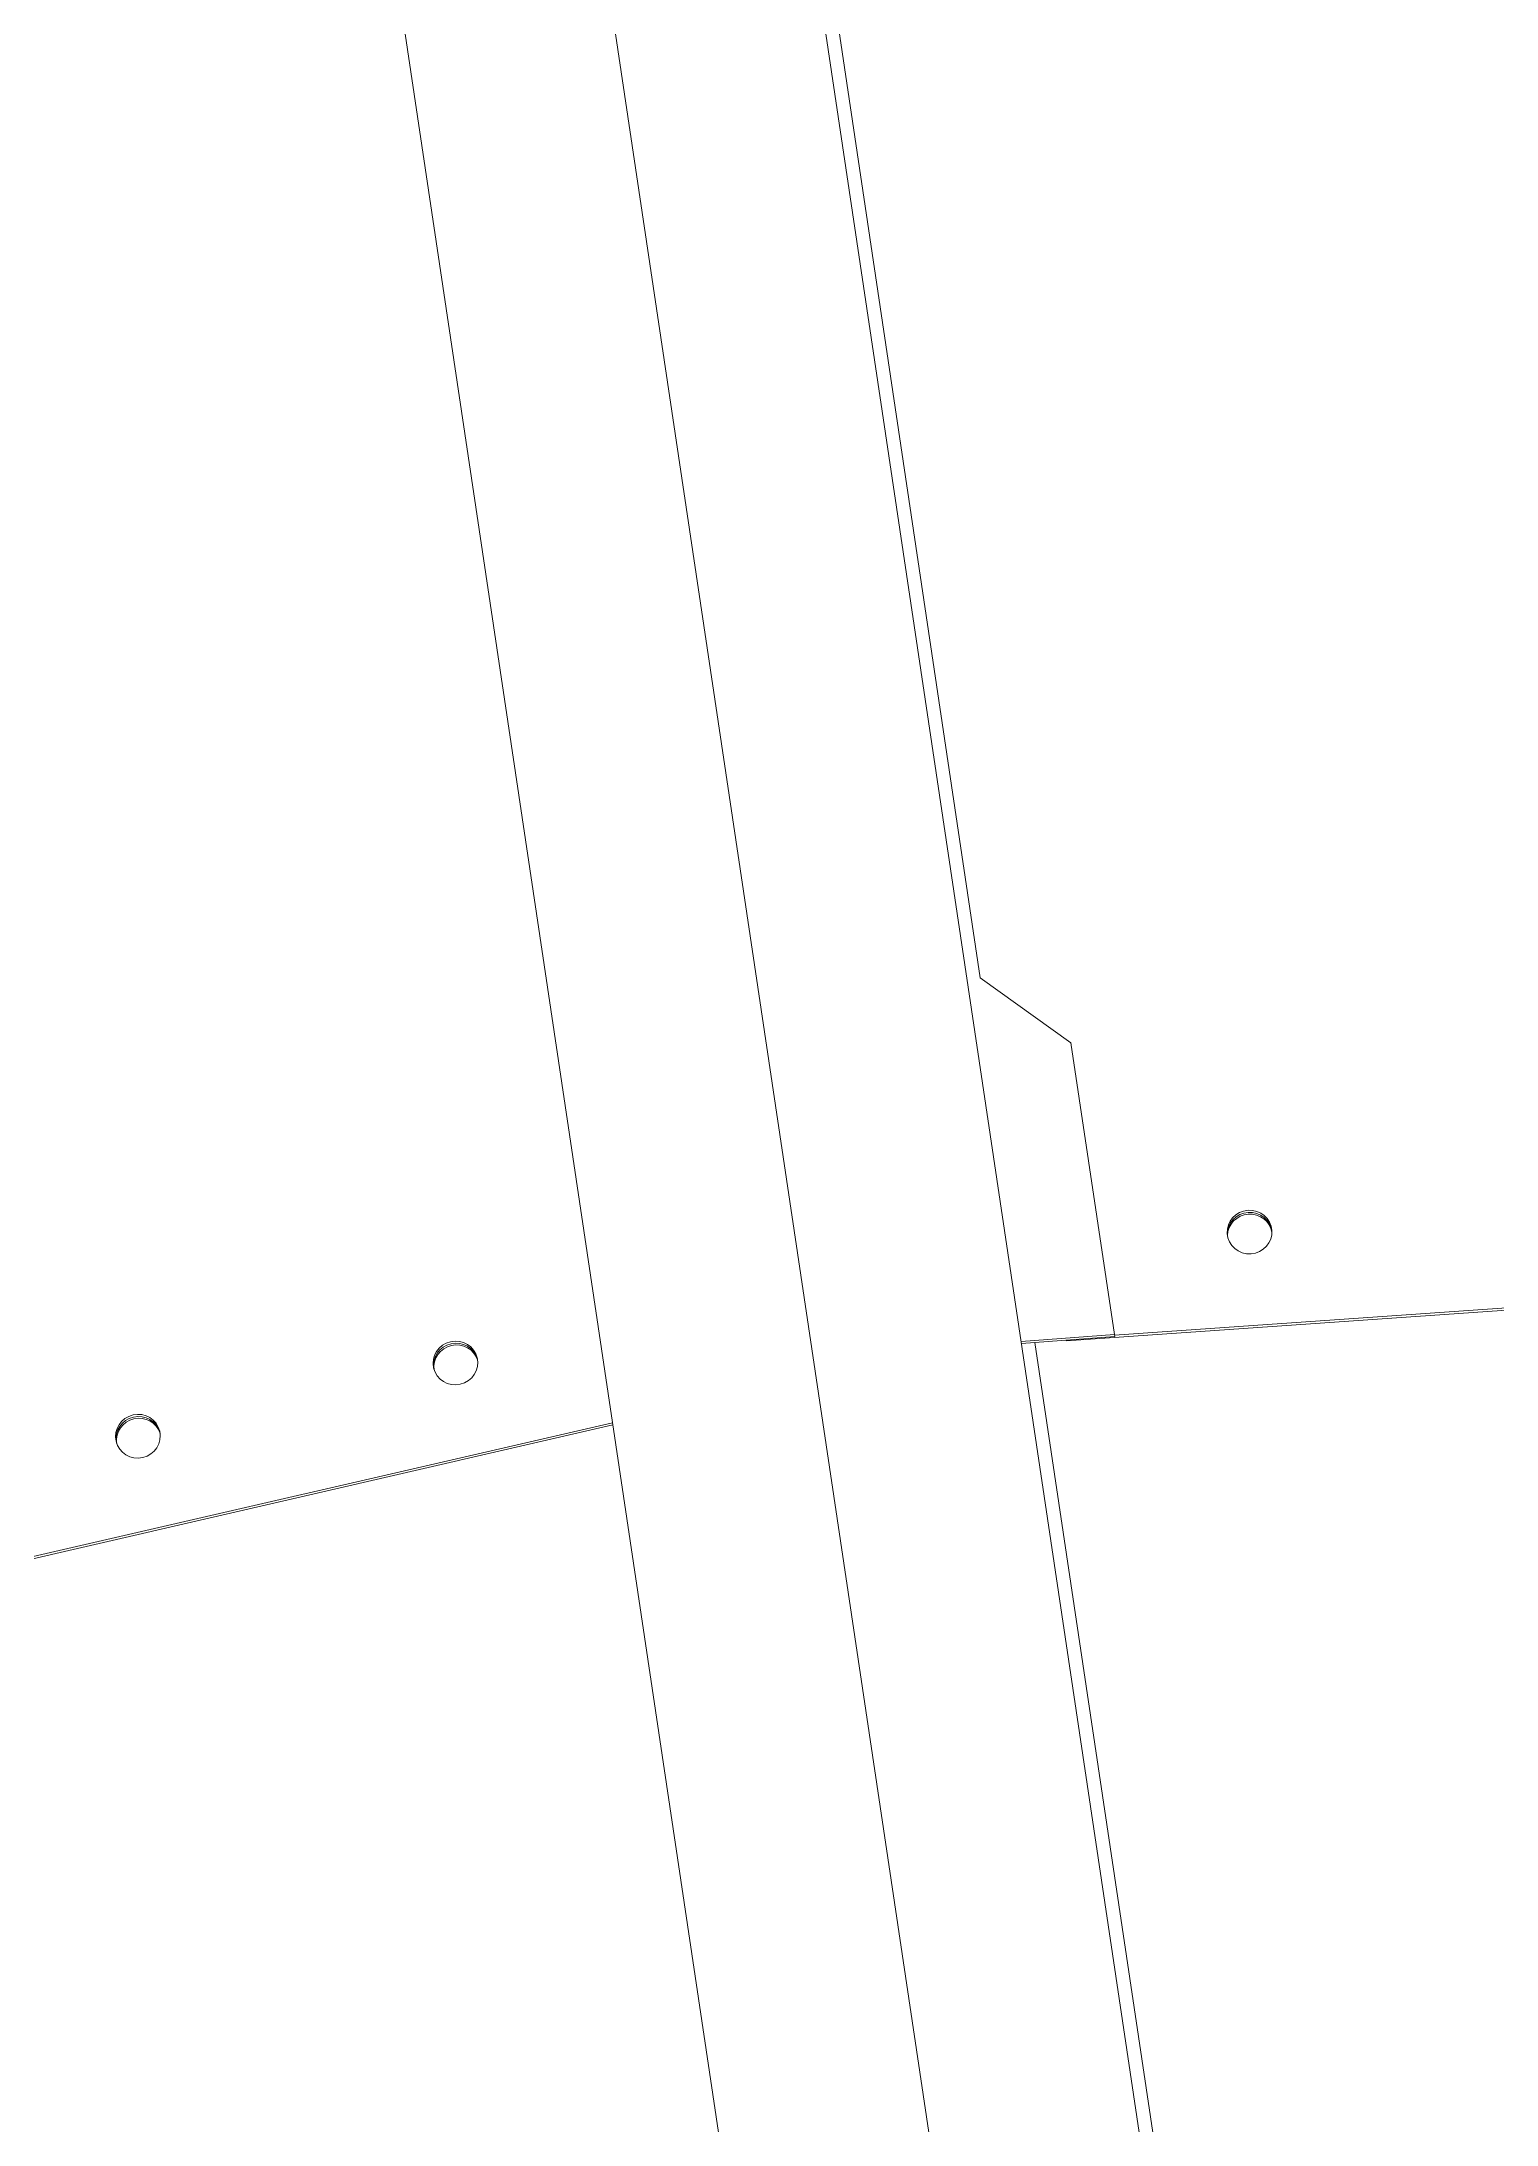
# Model space of a CAD drawing. Header units: millimetres. Extents: x -272986 to 200319, y -34579 to 49604.
# Drawn here: x 6519 to 6973, y 44901 to 45551 of the extents above; entities that cross this region are included whole.
import ezdxf

# ---------------------------------------------------------------- set-up
doc = ezdxf.new("R2010")
doc.units = ezdxf.units.MM
doc.linetypes.add('HIDDEN2', pattern=[4.762499999999999, 3.175, -1.5875])
doc.layers.get('Defpoints').update_dxf_attribs({"color": 9})
for name, color, linetype in [('X 0001 M', 7, 'Continuous'), ('X 1001 M', 8, 'HIDDEN2'), ('X 3001 D', 5, 'Continuous')]:
    doc.layers.add(name, color=color, linetype=linetype)
doc.layers.add('X 5999 H', color=7, linetype='Continuous', true_color=0xffffff)
doc.styles.add('BIT STD. 2.5', font='isocpeur.ttf', dxfattribs={"height": 2.5})
doc.dimstyles.new('BIT STD. 2.5', dxfattribs={"dimtxt": 2.5, "dimasz": 2.5, "dimexe": 1, "dimexo": 0.75, "dimgap": 1, "dimtad": 1, "dimdec": 0, "dimdsep": 46, "dimtxsty": 'BIT STD. 2.5', "dimcen": 0, "dimadec": 0, "dimazin": 0, "dimtfac": 1, "dimtdec": 0, "dimtmove": 0, "dimatfit": 3, "dimfxl": 1, "dimtfill": 1, "dimlwd": -1, "dimlwe": -1, "dimarcsym": 0})

# ---------------------------------------------------------------- blocks, each defined once
blk = doc.blocks.new('*D16')
at = {"layer": 'Defpoints', "color": 0, "transparency": 16777216}
for p in [(15597.00000000011, 48479.14825256646), (7.275957614183426e-12, 38448.14533683307), (15597.00000000011, 38448.14533683307)]:
    blk.add_point(p, dxfattribs=at)
at = {"layer": 'X 3001 D', "color": 0, "transparency": 16777216}
for p, q in [((7.278713069481507e-12, 38493.14533683307), (7.8938533352304e-12, 48539.14825256646)), ((15597.00000000011, 38493.14533683307), (15597.00000000011, 48539.14825256646)), ((150.0000000000079, 48479.14825256646), (15447.00000000011, 48479.14825256646))]:
    blk.add_line(p, q, dxfattribs=at)
for points in [[(150.0000000000079, 48504.14825256646), (150.0000000000079, 48454.14825256646), (7.89017939483296e-12, 48479.14825256646)], [(15447.00000000011, 48504.14825256646), (15447.00000000011, 48454.14825256646), (15597.00000000011, 48479.14825256646)]]:
    blk.add_solid(points, dxfattribs=at)
at = {"layer": 'X 3001 D', "color": 0, "transparency": 16777216, "insert": (7798.500000000058, 48629.14825256646), "char_height": 150, "attachment_point": 5, "style": 'BIT STD. 2.5', "bg_fill": 3, "box_fill_scale": 1.1, "bg_fill_color": 256, "bg_fill_true_color": 13158600, "bg_fill_transparency": 0}
blk.add_mtext('INTERNAL TANK DIAMETER - %%C15597mm (20 PLATES ROUND)', dxfattribs=at)
blk = doc.blocks.new('A$C89218876')
at = {"layer": 'X 1001 M', "linetype": 'Continuous', "lineweight": 0}
for p, q in [((-6748.377674523294, -475.9003241666815), (-6748.377674523294, 426.6367887093634)), ((-6747.702821360264, 426.5836766135767), (-6747.702821360264, -491.004033960337)), ((-5890.478465054508, -433.4263391538407), (-6747.832287860878, -500.9121048759312)), ((-5882.228436625552, -437.0114846683423), (-7760.897656572179, -584.8659588369983)), ((-6748.598155629461, -475.9520690773884), (-6840.433964910266, -483.1808347806723)), ((-6748.598155629461, -475.9520690773884), (-6747.931611028718, -475.8464987838502)), ((-6748.482310826941, -505.1871431114737), (-6748.598155629461, -475.9520690773884)), ((-6748.140002885044, -475.8629021445399), (-6747.931611028718, -475.8464987838502)), ((-6747.931611028718, -475.8464987838502), (-6747.81555583364, -505.1346683554671)), ((-6840.433964910266, -483.1808347806718), (-6862.661761190346, -510.0038981659582)), ((-6840.433964910266, -483.1808347806718), (-6840.002320981115, -483.1124690985348)), ((-6747.871548869578, -491.004033960337), (-6747.702821360261, -491.004033960337)), ((-6747.702821360261, -491.004033960337), (-6747.871496275231, -491.0173068871695)), ((-5886.380114396485, -502.5392216964856), (-7755.797815349873, -649.6655855296535)), ((-5886.380114397612, -502.5392216966884), (-7755.797815349968, -649.665585529779)), ((-6862.661761190346, -510.0038981659582), (-7775.916456370764, -581.8898462572415)), ((-5880.316523412403, -567.2629996380269), (-7750.697974127736, -714.4652122224161)), ((-6590.846734447663, -1525.720052887509), (-6732.034644880023, -634.2946695309638)), ((-6731.359791716994, -634.2415574351771), (-6587.817449089129, -1540.532240632427))]:
    blk.add_line(p, q, dxfattribs=at)
at = {"layer": 'X 1001 M', "linetype": 'Continuous', "lineweight": 0, "extrusion": (0, 0, -1)}
for centre, major_axis, ratio, start_param, end_param in [((-6777.608776466855, -431.599060799163), (-1.010302952408892e-14, 7), 0.9743700647852351, -3.141592653589799, 3.141592653589787), ((-6776.933923315857, -431.5990608152965), (-1.887379141862766e-15, -7.000000000000012), 0.9743700647852342, 0.0494919798887152, 3.092100720289129), ((-6754.07664942948, -681.985381707967), (-1.095041255269142, 6.91381838416794), 0.9743700647852352, -3.14159265358982, 3.141592653589766), ((-6753.410104839542, -681.8798114427564), (1.095041255281617, -6.913818384165973), 0.9743700647852345, 0.04949199432710578, 3.092100735178401), ((-6738.148092933217, -782.5543294140107), (-1.095041255269142, 6.91381838416794), 0.9743700647852352, -3.14159265358982, 3.141592653589766), ((-6737.481548343098, -782.4487591487709), (1.09504125528161, -6.913818384165963), 0.9743700647852345, 0.04949199434105124, 3.092100735164901)]:
    blk.add_ellipse(centre, major_axis=major_axis, ratio=ratio, start_param=start_param, end_param=end_param, dxfattribs=at)
at = {"layer": 'X 1001 M', "linetype": 'Continuous', "lineweight": 0}
for centre, major_axis, ratio, start_param, end_param in [((-6776.933923303823, -431.5990607991635), (-6.7390537594747e-14, 7.000000000000068), 0.9743700647852339, 0.04949195747789667, 3.092100696111743), ((-6776.371545679995, -431.5990608152965), (-6.661338147750938e-16, 7.00000000000001), 0.9743700647852344, 0.0908230167095129, 3.050769611468627), ((-6753.410104828741, -681.8798114144288), (-1.095041255269216, 6.913818384167985), 0.9743700647852346, 0.04949195747788726, 3.092100696111901), ((-6752.854651005593, -681.7918361981397), (-1.095041255281615, 6.913818384165977), 0.9743700647852345, 0.09082300848496291, 3.050769603696144), ((-6737.481548332475, -782.4487591204725), (-1.09504125526917, 6.913818384168002), 0.9743700647852354, 0.049491957477757, 3.09210069611177), ((-6736.926094509148, -782.3607839041547), (-1.09504125528162, 6.913818384165947), 0.9743700647852341, 0.0908230084984489, 3.050769603682236)]:
    blk.add_ellipse(centre, major_axis=major_axis, ratio=ratio, start_param=start_param, end_param=end_param, dxfattribs=at)
blk = doc.blocks.new('*D206')
at = {"layer": 'Defpoints', "color": 0, "transparency": 16777216}
for p in [(7798.500000000001, 48049.62661341931), (5189.741356783452, 31280.63987178857), (5072.770467766082, 30959.26499547979), (6721.994340848396, 29238.05080994163), (7798.500000000001, 29039.70000823382)]:
    blk.add_point(p, dxfattribs=at)
at = {"layer": 'X 3001 D', "color": 0, "transparency": 16777216}
blk.add_line((5057.379561316429, 30916.97882754442), (4606.496512673599, 29678.18783258325), dxfattribs=at)
blk.add_arc((7798.500000000001, 38448.14533683383), 9272.79384158168, 250.9268469440629, 269.0731530559389, dxfattribs=at)
for points in [[(4760.021737855861, 29660.84740143575), (4776.742165628036, 29707.96881159202), (4627.017721273137, 29734.56938983041)], [(7648.707110906789, 29201.56390409051), (7648.302702045332, 29151.56553958253), (7798.499999999998, 29175.35149525215)]]:
    blk.add_solid(points, dxfattribs=at)
at = {"layer": 'X 3001 D', "color": 0, "transparency": 16777216, "insert": (5284.724489801182, 29662.97768942168), "char_height": 150, "attachment_point": 5, "rotation": 344.03213039432933, "style": 'BIT STD. 2.5', "bg_fill": 3, "box_fill_scale": 1.1, "bg_fill_color": 256, "bg_fill_true_color": 13158600, "bg_fill_transparency": 0}
blk.add_mtext('20° - {\\C7;N05}', dxfattribs=at)
blk = doc.blocks.new('*D209')
at = {"layer": 'Defpoints', "color": 0, "transparency": 16777216}
for p in [(2783.545584809905, 44641.09828430423), (2998.773158548947, 44375.31436548595), (-1159.790471025197, 41186.96958724423), (-1697.652812223374, 38448.14533683308), (18712.73677971439, 38448.14533683306)]:
    blk.add_point(p, dxfattribs=at)
at = {"layer": 'X 3001 D', "color": 0, "transparency": 16777216}
blk.add_line((2755.226167212659, 44676.0698525698), (1865.51247487878, 45774.77476136317), dxfattribs=at)
blk.add_arc((7798.50000000016, 38448.14533683307), 9367.610497768575, 129.917465425105, 179.0825345748958, dxfattribs=at)
for points in [[(1771.571263239102, 45652.11972273444), (1803.347377874265, 45613.51559680607), (1903.271698341772, 45728.14600367576)], [(-1542.910352441482, 38597.94037141315), (-1592.908749890528, 38598.34068694729), (-1569.110497768414, 38448.14533683308)]]:
    blk.add_solid(points, dxfattribs=at)
at = {"layer": 'X 3001 D', "color": 0, "transparency": 16777216, "insert": (1329.892812668753, 45409.30954791416), "char_height": 150, "attachment_point": 5, "rotation": 42.89953277488738, "style": 'BIT STD. 2.5', "bg_fill": 3, "box_fill_scale": 1.1, "bg_fill_color": 256, "bg_fill_true_color": 13158600, "bg_fill_transparency": 0}
blk.add_mtext('51° - {\\C7;N02}', dxfattribs=at)
blk = doc.blocks.new('*D210')
at = {"layer": 'Defpoints', "color": 0, "transparency": 16777216}
for p in [(7798.50000000002, 48049.62661341928), (6198.722932872364, 47520.93193302717), (3813.749999979098, 45349.93479228107), (3909.249999979098, 45184.52394015824), (7798.500000000022, 29039.7000082338)]:
    blk.add_point(p, dxfattribs=at)
at = {"layer": 'X 3001 D', "color": 0, "transparency": 16777216}
blk.add_line((3791.249999979098, 45388.90593545137), (3162.125523107601, 46478.581493678), dxfattribs=at)
blk.add_arc((7798.50000000002, 38448.14533678472), 9212.74895378487, 90.9328878821739, 119.067112117826, dxfattribs=at)
for points in [[(7648.301448326745, 47684.67232823568), (7648.70849295792, 47634.67398511645), (7798.500000000022, 47660.89429056959)], [(3334.958926203788, 46478.80827235458), (3310.312265635246, 46522.31162995855), (3192.125523107603, 46426.61996945093)]]:
    blk.add_solid(points, dxfattribs=at)
at = {"layer": 'X 3001 D', "color": 0, "transparency": 16777216, "insert": (3709.259707258592, 46854.07101922051), "char_height": 150, "attachment_point": 5, "rotation": 25.941584710083006, "style": 'BIT STD. 2.5', "bg_fill": 3, "box_fill_scale": 1.1, "bg_fill_color": 256, "bg_fill_true_color": 13158600, "bg_fill_transparency": 0}
blk.add_mtext('{\\C7;N06} - 30°', dxfattribs=at)
blk = doc.blocks.new('*D469')
at = {"layer": 'Defpoints', "color": 0, "transparency": 16777216}
for p in [(7798.500000000008, 48049.62661341931), (7598.524944434046, 47039.88908940976), (7237.065021070416, 46477.03959534923), (7271.943257942479, 45978.25757021931), (7798.500000000007, 29039.70000823381)]:
    blk.add_point(p, dxfattribs=at)
at = {"layer": 'X 3001 D', "color": 0, "transparency": 16777216}
blk.add_line((7233.925979751931, 46521.92997761092), (7194.822546317979, 47081.13512864141), dxfattribs=at)
for start, end in [(90, 93.9999999999999), (87.99990566791928, 88.99995283395965), (95.00004716604028, 96.00009433208064)]:
    blk.add_arc((7798.500000000008, 38448.14533683281), 8594.070673016005, start, end, dxfattribs=at)
for points in [[(7948.276114243741, 47015.9079197994), (7948.712461597945, 47065.906015773), (7798.500000000009, 47042.21600984881)], [(7047.50885187524, 47034.43529225274), (7051.431827178259, 46984.58942718079), (7199.007934742625, 47021.28128562582)]]:
    blk.add_solid(points, dxfattribs=at)
at = {"layer": 'X 3001 D', "color": 0, "transparency": 16777216, "insert": (7493.859826831194, 47171.89849584641), "char_height": 150, "attachment_point": 5, "rotation": 1.9999999999999905, "style": 'BIT STD. 2.5', "bg_fill": 3, "box_fill_scale": 1.1, "bg_fill_color": 256, "bg_fill_true_color": 13158600, "bg_fill_transparency": 0}
blk.add_mtext('4.00°', dxfattribs=at)

msp = doc.modelspace()

# ---------------------------------------------------------------- hatches: boundary and pattern name
at = {"layer": 'X 5999 H'}
h = msp.add_hatch(dxfattribs=at)
h.set_pattern_fill('ANSI31', color=9)
h.set_pattern_definition([(45, (25000, 0), (-2.245064030267288, 2.245064030267288), [])])
edge = h.paths.add_edge_path()
edge.add_arc((7798.495709340539, 38448.14022343156), 7825.604719989263, 2.5931019493610847, 94.99996544218982, ccw=False)
edge.add_line((15616.08719766553, 38802.19185128674), (15658.44324566444, 38804.11004727978))
edge.add_arc((7798.49570953186, 38448.14022323), 7825.604719789878, 274.9544870486653, 357.3991416812109)
edge.add_line((15616.03919657416, 38093.03029855866), (15658.3937445236, 38091.10627736974))
edge.add_arc((7798.497359975252, 38448.13677386827), 7868.001140776875, 274.9544772441851, 357.39916567125465, ccw=False)
edge.add_arc((7798.49533508634, 38448.14003367921), 7868.004563266586, 2.593102689917272, 274.9516218145841)
edge.add_arc((7798.495709750798, 38448.14022345812), 7825.604719998234, 2.599526489034937, 274.95161897712)

# ---------------------------------------------------------------- linework, layer by layer
at = {"layer": 'X 0001 M', "linetype": 'Continuous'}
for centre, radius, start, end in [((7798.49533508634, 38448.14003367921), 7868.004563266586, 2.593102689917272, 274.9516218145841), ((7798.495709750798, 38448.14022345812), 7825.604719998234, 2.599526489034937, 274.95161897712)]:
    msp.add_arc(centre, radius, start, end, dxfattribs=at)

# ---------------------------------------------------------------- block references
at = {"layer": 'X 1001 M', "rotation": 273.9910714243701}
msp.add_blockref('A$C89218876', (7798.500000130947, 38448.14533676262), dxfattribs=at)

# ---------------------------------------------------------------- next in the draw order: dimensions: what is measured, and where the dimension line sits
at = {"layer": 'X 3001 D'}
dim = msp.add_linear_dim(base=(15597.00000000011, 48479.14825256646), p1=(7.275957614183426e-12, 38448.14533683307), p2=(15597.00000000011, 38448.14533683307), text='INTERNAL TANK DIAMETER - %%C<>mm (20 PLATES ROUND)', dimstyle='BIT STD. 2.5', dxfattribs=at)
dim.commit()
dim.dimension.update_dxf_attribs({"geometry": '*D16', "text_midpoint": (7798.500000000058, 48629.14825256646)})

# ---------------------------------------------------------------- next in the draw order: linework, layer by layer
msp.add_circle((7798.500000000007, 38448.14533683308), 7798.5)

# ---------------------------------------------------------------- next in the draw order: dimensions: what is measured, and where the dimension line sits
dim = msp.add_angular_dim_2l(base=(6721.994340848396, 29238.05080994163), line1=((5189.741356783453, 31280.63987178857), (5072.770467766083, 30959.26499547979)), line2=((7798.500000000002, 48049.62661341931), (7798.500000000002, 29039.70000823382)), text='<> - {\\C7;N05}', dimstyle='BIT STD. 2.5', override={"dimscale": 0, "dimjust": 2}, dxfattribs=at)
dim.commit()
dim.dimension.update_dxf_attribs({"geometry": '*D206', "text_midpoint": (5284.724489801181, 29662.97768942168)})

# ---------------------------------------------------------------- next in the draw order: dimensions: what is measured, and where the dimension line sits
dim = msp.add_angular_dim_2l(base=(-1159.790471025197, 41186.96958724423), line1=((2998.773158548949, 44375.31436548595), (2783.545584809905, 44641.09828430424)), line2=((18712.73677971439, 38448.14533683307), (-1697.652812223375, 38448.14533683308)), text='<> - {\\C7;N02}', dimstyle='BIT STD. 2.5', override={"dimscale": 0, "dimjust": 2}, dxfattribs=at)
dim.commit()
dim.dimension.update_dxf_attribs({"geometry": '*D209', "text_midpoint": (1329.89281266875, 45409.30954791416)})

# ---------------------------------------------------------------- next in the draw order: dimensions: what is measured, and where the dimension line sits
dim = msp.add_angular_dim_2l(base=(6198.722932872364, 47520.93193302717), line1=((3909.249999979097, 45184.52394015824), (3813.749999979098, 45349.93479228107)), line2=((7798.50000000002, 48049.62661341929), (7798.50000000002, 29039.7000082338)), text='{\\C7;N06} - <>', dimstyle='BIT STD. 2.5', override={"dimscale": 0, "dimjust": 1}, dxfattribs=at)
dim.commit()
dim.dimension.update_dxf_attribs({"geometry": '*D210', "text_midpoint": (3709.25970725859, 46854.07101922051)})

# ---------------------------------------------------------------- next in the draw order: dimensions: what is measured, and where the dimension line sits
at = {"layer": 'X 3001 D', "color": 150}
dim = msp.add_angular_dim_2l(base=(7598.524944434046, 47039.88908940976), line1=((7271.943257942478, 45978.25757021931), (7237.065021070416, 46477.03959534923)), line2=((7798.500000000007, 48049.6266134193), (7798.500000000007, 29039.70000823381)), dimstyle='BIT STD. 2.5', override={"dimadec": 2}, dxfattribs=at)
dim.commit()
dim.dimension.update_dxf_attribs({"geometry": '*D469', "text_midpoint": (7493.859826831194, 47171.89849584641)})

doc.saveas('drawing.dxf')
